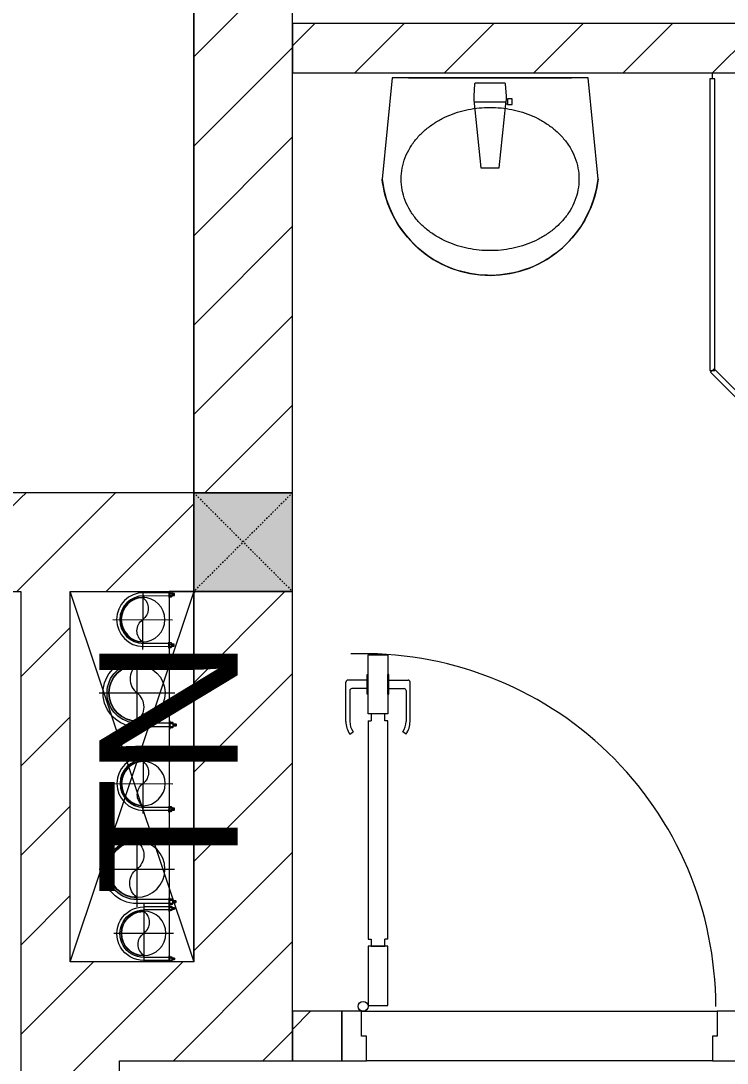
# Model space of a CAD drawing. Header units: millimetres. Extents: x 962 to 241049, y -15958 to 84407.
# Drawn here: x 181682 to 183112, y 20332 to 22442 of the extents above; entities that cross this region are included whole.
import ezdxf

# ---------------------------------------------------------------- set-up
doc = ezdxf.new("R2010")
doc.units = ezdxf.units.MM
doc.linetypes.add('Dash', pattern=[6, 3, -3])
doc.linetypes.add('IMPORT-CENTER _3_', pattern=[10.16, 6.35, -1.27, 1.27, -1.27])
for name, color, linetype, lineweight in [('0-1', 7, 'Continuous', 5), ('0-2', 250, 'Continuous', 9), ('A-DETL-GENF-1', 9, 'Continuous', 9), ('A-DOOR-1', 254, 'Continuous', 9), ('A-DOOR-2', 9, 'Continuous', 9), ('A-FLOR', 192, 'Continuous', 9), ('A-FLOR-2', 9, 'Continuous', 9), ('A-GLAZ-CURT-1', 254, 'Continuous', 9), ('A-GLAZ-CURT-2', 9, 'Continuous', 9), ('A-WALL', 113, 'Continuous', 9), ('A-WALL-1', 253, 'Continuous', 18), ('A-WALL-2', 9, 'Continuous', 9), ('A-WALL-3', 113, 'Continuous', 18), ('A-WALL-PATT-1', 10, 'Continuous', 9), ('A-WALL-PATT-2', 111, 'Continuous', 9), ('G-ANNO-TEXT-1', 7, 'Continuous', 9), ('G-IMPT', 8, 'Continuous', 9), ('G-IMPT-2', 8, 'IMPORT-CENTER _3_', 9), ('M-EQPM', 50, 'Continuous', 9), ('P-SANR-FIXT-1', 254, 'Continuous', 9), ('S-COLS', 52, 'Continuous', 9), ('S-COLS-1', 52, 'Continuous', 5), ('S-COLS-6', 52, 'Continuous', 18), ('S-COLS-7', 52, 'Dash', 9), ('S-COLS-HDLN', 52, 'Dash', 9)]:
    doc.layers.add(name, color=color, linetype=linetype, lineweight=lineweight)
doc.styles.add('Arial_10', font='arial_0.ttf', dxfattribs={"height": 280})
pattern_1 = [(45, (0, 0), (-90.50967, 90.50967), [])]
pattern_2 = [(45, (63179.03, 0), (-90.50967, 90.50967), [])]

# ---------------------------------------------------------------- blocks, each defined once
blk = doc.blocks.new('DOOR_CW_01 CANH MO-PANEL KINH - DIG_02-800x2200-CỬA NHÔM KÍNH-400864-TKCS_MB TẦNG 1')
at = {"layer": 'A-DETL-GENF-1'}
for p, q in [((-347, 772), (-307, 772)), ((-347, 652), (-347, 772)), ((-307, 772), (-307, 652)), ((-349, 720.5), (-388, 720.5)), ((-349, 731.8), (-347, 731.8)), ((-349, 692.2), (-349, 731.8)), ((-347, 692.2), (-347, 731.8)), ((-307, 692.2), (-307, 731.8)), ((-305, 731.8), (-307, 731.8)), ((-305, 692.2), (-305, 731.8)), ((-305, 720.5), (-266, 720.5)), ((-392, 637), (-392, 716.5)), ((-384, 699.5), (-384, 637)), ((-349, 703.5), (-380, 703.5)), ((-305, 703.5), (-274, 703.5)), ((-270, 699.5), (-270, 637)), ((-262, 637), (-262, 716.5)), ((-347, 692.2), (-349, 692.2)), ((-307, 692.2), (-305, 692.2)), ((-307, 652), (-347, 652)), ((-347, 638), (-341, 638)), ((-347, 638), (-347, 196)), ((-313, 652), (-341, 652)), ((-341, 652), (-341, 638)), ((-313, 638), (-313, 652)), ((-307, 638), (-313, 638)), ((-307, 196), (-307, 638)), ((-383.9, 611.2), (-377.3, 615.8)), ((-270.1, 611.2), (-276.7, 615.8)), ((-347, 196), (-341, 196)), ((-341, 196), (-341, 182)), ((-307, 196), (-313, 196)), ((-313, 182), (-313, 196)), ((-307, 182), (-347, 182)), ((-347, 182), (-347, 62)), ((-341, 182), (-313, 182)), ((-307, 62), (-307, 182)), ((-347, 62), (-307, 62))]:
    blk.add_line(p, q, dxfattribs=at)
blk.add_circle((-357, 60), 10, dxfattribs=at)
for centre, radius, start, end in [((-357, 60), 714, 360, 92), ((-388, 716.5), 4, 90, 180), ((-266, 716.5), 4, 0, 90), ((-380, 699.5), 4, 90, 180), ((-274, 699.5), 4, 0, 90), ((-347, 637), 45, 180, 215), ((-347, 637), 37, 180, 215), ((-307, 637), 37, 325, 0), ((-307, 637), 45, 325, 0)]:
    blk.add_arc(centre, radius, start, end, dxfattribs=at)
at = {"layer": 'A-DOOR-2'}
for p, q in [((-360, 50), (-400, 50)), ((-400, 50), (-400, -50)), ((-360, 0), (-360, 50)), ((-357, 50), (-332, 50)), ((400, 50), (360, 50)), ((360, 50), (360, 0)), ((400, -50), (400, 50)), ((-350, 0), (-360, 0)), ((-350, -50), (-350, 0)), ((360, 0), (350, 0)), ((350, 0), (350, -50)), ((-400, -50), (-350, -50)), ((350, -50), (400, -50))]:
    blk.add_line(p, q, dxfattribs=at)
blk = doc.blocks.new('bonruatreo - Chậu rửa-348246-TKCS_MB TẦNG 1')
at = {"layer": 'P-SANR-FIXT-1'}
for p, q in [((-218.6, 205), (-198.4, 0)), ((198.4, 0), (218.6, 205)), ((-18.5, 182.5), (-32.2, 52.9)), ((18.5, 182.5), (-18.5, 182.5)), ((33, 45.4), (18.5, 182.5)), ((-35.6, 54.2), (-44.7, 54.2)), ((-44.7, 54.2), (-44.7, 42.8)), ((-44.7, 42.8), (-35.6, 42.8)), ((-35.6, 52.9), (-35.6, 54.2)), ((-32.2, 52.9), (-35.6, 52.9)), ((-35.6, 44.2), (-35.6, 52.9)), ((-35.6, 42.8), (-35.6, 44.2)), ((-35.6, 44.2), (-33.1, 44.2)), ((-32.2, 52.9), (-33.1, 44.2)), ((32.7, 48.5), (-32.7, 48.5)), ((-33, 37.3), (-31.4, 12.2)), ((31.4, 12.2), (33, 37.3)), ((-198.4, 0), (198.4, 0)), ((165, 0), (-165, 0)), ((-30.2, 11), (30.2, 11))]:
    blk.add_line(p, q, dxfattribs=at)
at = {"layer": 'P-SANR-FIXT-1', "flags": 128}
blk.add_lwpolyline([(-218.6, 205), (-217.4, 213.7), (-215.9, 222.4), (-214, 231), (-211.8, 239.5), (-209.3, 247.9), (-206.4, 256.2), (-203.2, 264.4), (-199.6, 272.5), (-195.8, 280.4), (-191.6, 288.1), (-187.1, 295.7), (-182.3, 303.1), (-177.3, 310.3), (-171.9, 317.3), (-166.3, 324.1), (-160.4, 330.6), (-154.2, 336.9), (-147.8, 342.9), (-141.2, 348.7), (-134.3, 354.2), (-127.3, 359.4), (-120, 364.4), (-112.5, 369), (-104.9, 373.4), (-97.1, 377.4), (-89.1, 381.2), (-81, 384.6), (-72.7, 387.6), (-64.4, 390.4), (-55.9, 392.8), (-47.3, 394.8), (-38.7, 396.6), (-30, 397.9), (-21.3, 399), (-12.5, 399.6), (-3.7, 400), (5.1, 399.9), (13.9, 399.6), (22.6, 398.8), (31.4, 397.8), (40.1, 396.3), (48.7, 394.5), (57.2, 392.4), (65.7, 390), (74, 387.2), (82.2, 384.1), (90.3, 380.6), (98.3, 376.8), (106.1, 372.7), (113.7, 368.3), (121.1, 363.6), (128.4, 358.7), (135.4, 353.4), (142.2, 347.8), (148.8, 342), (155.2, 335.9), (161.3, 329.6), (167.2, 323), (172.8, 316.2), (178.1, 309.2), (183.1, 302), (187.8, 294.6), (192.2, 287), (196.4, 279.2), (200.2, 271.3), (203.7, 263.2), (206.8, 255), (209.7, 246.6), (212.2, 238.2), (214.3, 229.7), (216.1, 221.1), (217.6, 212.4), (218.6, 205)], dxfattribs=at)
at = {"layer": 'P-SANR-FIXT-1'}
for centre, radius, start, end in [((0, 180), 220, 6.525, 173.475), ((5.5, 41.4), 38.7, 175.8543, 186.034), ((-5.5, 41.4), 38.7, 353.966, 6.034), ((-30.1, 12.3), 1.3, 183.5997, 268.7722), ((30.1, 12.3), 1.3, 271.2278, 356.4003)]:
    blk.add_arc(centre, radius, start, end, dxfattribs=at)
for points in [[(-180, 205), (-180, 212.4), (-178.6, 227.3), (-172.4, 248.8), (-162.5, 268.9), (-149.4, 287), (-133.8, 303), (-116.1, 316.6), (-96.9, 327.9), (-76.5, 336.8), (-55.2, 343.5), (-33.3, 347.9), (-11.2, 350.1), (11.1, 350.1), (33.3, 347.9), (55.2, 343.5), (76.5, 336.8), (96.9, 327.9), (116.1, 316.6), (133.8, 302.9), (149.5, 287), (162.5, 268.8), (172.4, 248.8), (178.6, 227.3), (180, 212.4), (180, 205)], [(180, 205), (180, 197.6), (178.6, 182.7), (172.4, 161.2), (162.5, 141.2), (149.5, 123), (133.8, 107.1), (116.1, 93.4), (96.9, 82.1), (76.5, 73.2), (55.2, 66.5), (33.3, 62.1), (11.1, 59.9), (-11.2, 59.9), (-33.3, 62.1), (-55.2, 66.5), (-76.5, 73.2), (-96.9, 82.1), (-116.1, 93.4), (-133.8, 107), (-149.4, 123), (-162.5, 141.1), (-172.4, 161.2), (-178.6, 182.7), (-180, 197.6), (-180, 205)]]:
    blk.add_open_spline(points, degree=3, dxfattribs=at)
blk = doc.blocks.new('System Panel - Glazed-850632-TKCS_MB TẦNG 1')
at = {"layer": 'A-GLAZ-CURT-2'}
for p, q in [((295.3, 5), (-295.3, 5)), ((-295.3, 5), (-295.3, -5)), ((295.3, -5), (295.3, 5)), ((-295.3, -5), (295.3, -5))]:
    blk.add_line(p, q, dxfattribs=at)
blk = doc.blocks.new('System Panel - Glazed-850633-TKCS_MB TẦNG 1')
at = {"layer": 'A-GLAZ-CURT-2'}
for p, q in [((316.6, 5), (-316.6, 5)), ((-316.6, 5), (-316.6, -5)), ((316.6, -5), (316.6, 5)), ((-316.6, -5), (316.6, -5))]:
    blk.add_line(p, q, dxfattribs=at)
blk = doc.blocks.new('NCV_TKTC_TANG 1_rvt-1-TKCS_MB TẦNG 1')
at = {"layer": 'A-WALL-PATT-1'}
h = blk.add_hatch(dxfattribs=at)
h.set_pattern_fill('FP_1', color=256, style=0, pattern_type=2)
h.set_pattern_definition(pattern_1)
h.paths.add_polyline_path([(122752.6, 22336.9), (122752.6, 22436.9), (120952.6, 22436.9), (120952.6, 22336.9), (122208.5, 22336.9)])
h.paths.add_polyline_path([(120852.6, 22336.9), (120852.6, 22436.9), (119052.6, 22436.9), (119052.6, 22336.9), (120596.4, 22336.9)])
h = blk.add_hatch(dxfattribs=at)
h.set_pattern_fill('FP_1', color=256, style=0, pattern_type=2)
h.set_pattern_definition(pattern_1)
h.paths.add_polyline_path([(120596.4, 20336.9), (120852.6, 20336.9), (120852.6, 20436.9), (119952.6, 20436.9), (119952.6, 20336.9)])
h.paths.add_polyline_path([(119052.6, 20336.9), (119152.6, 20336.9), (119152.6, 20436.9), (119052.6, 20436.9)])
at = {"layer": 'A-FLOR-2'}
for p, q in [((119902.6, 22325), (119902.6, 22336.9)), ((119902.6, 20336.9), (119202.6, 20336.9))]:
    blk.add_line(p, q, dxfattribs=at)
at = {"layer": 'A-WALL-1'}
for p, q in [((120852.6, 22436.9), (119052.6, 22436.9)), ((119052.6, 22436.9), (119052.6, 22336.9)), ((119052.6, 22336.9), (120852.6, 22336.9)), ((119152.6, 20436.9), (119052.6, 20436.9)), ((119052.6, 20436.9), (119052.6, 20336.9)), ((119152.6, 20336.9), (119152.6, 20436.9)), ((119052.6, 20336.9), (119152.6, 20336.9))]:
    blk.add_line(p, q, dxfattribs=at)
at = {"layer": 'A-WALL-2'}
for p, q in [((119192.6, 20436.9), (119912.6, 20436.9)), ((119902.6, 20336.9), (119202.6, 20336.9))]:
    blk.add_line(p, q, dxfattribs=at)
at = {"layer": 'A-DOOR-1'}
blk.add_blockref('DOOR_CW_01 CANH MO-PANEL KINH - DIG_02-800x2200-CỬA NHÔM KÍNH-400864-TKCS_MB TẦNG 1', (119552.6, 20386.9), dxfattribs=at)
at = {"layer": 'A-GLAZ-CURT-1'}
for name, p, rotation in [('System Panel - Glazed-850632-TKCS_MB TẦNG 1', (119902.6, 22029.6), 270.0000000000008), ('System Panel - Glazed-850633-TKCS_MB TẦNG 1', (120126.4, 21510.4), 315.0000000000011)]:
    blk.add_blockref(name, p, dxfattribs=dict(at, rotation=rotation))
at = {"layer": 'P-SANR-FIXT-1', "rotation": 180}
blk.add_blockref('bonruatreo - Chậu rửa-348246-TKCS_MB TẦNG 1', (119452.6, 22326.9), dxfattribs=at)
blk = doc.blocks.new('TKTC_XREF_251221_MB TANG 1 - TKTC_XREF_260130_MB TANG 1_dwg_CUM U_DN100-4202112-TKCS_MB TẦNG 1')
at = {"layer": 'G-IMPT'}
blk.add_hatch(color=256, dxfattribs=at).paths.add_polyline_path([(0, 61), (0, 57), (14.8, 55.1), (28.5, 49.4), (40.3, 40.3), (49.4, 28.5), (55.1, 14.8), (57, 0), (55.1, -14.8), (49.4, -28.5), (40.3, -40.3), (28.5, -49.4), (14.8, -55.1), (0, -57), (0, -61), (15.8, -58.9), (30.5, -52.8), (43.1, -43.1), (52.8, -30.5), (59.7, -9.6), (61, 0), (58.9, 15.8), (52.8, 30.5), (43.1, 43.1), (30.5, 52.8), (15.8, 58.9)])
for p, q in [((-79.1, 66.6), (-79.1, 63.4)), ((-76.6, 66.6), (-76.6, 63.4)), ((-74.6, 66.6), (-74.6, 63.4)), ((-72.7, 69.3), (-72.7, 60.7)), ((-66.9, 67.9), (-71.7, 67.9)), ((-66.9, 62.1), (-71.7, 62.1)), ((-65, 69), (0, 69)), ((-79.1, -63.4), (-79.1, -66.6)), ((-76.6, -63.4), (-76.6, -66.6)), ((-74.6, -63.4), (-74.6, -66.6)), ((-72.7, -60.7), (-72.7, -69.3)), ((-66.9, -62.1), (-71.7, -62.1)), ((-66.9, -67.9), (-71.7, -67.9)), ((-65, -69), (0, -69))]:
    blk.add_line(p, q, dxfattribs=at)
at = {"layer": 'G-IMPT', "flags": 128}
for points in [[(-72.7, 67.6), (-78.1, 67.6), (-78.1, 62.4), (-72.7, 62.4)], [(-71.7, 59.2), (-66.9, 59.2), (-66.9, 70.8), (-71.7, 70.8)], [(-66.9, 70.8), (-66.9, 72.7), (-65, 72.7), (-65, 57.3), (-66.9, 57.3), (-66.9, 59.2)], [(-65, 61), (0, 61), (0, 57)], [(-72.7, -62.4), (-78.1, -62.4), (-78.1, -67.6), (-72.7, -67.6)], [(-71.7, -70.8), (-66.9, -70.8), (-66.9, -59.2), (-71.7, -59.2)], [(-66.9, -59.2), (-66.9, -57.3), (-65, -57.3), (-65, -72.7), (-66.9, -72.7), (-66.9, -70.8)], [(-65, -61), (0, -61), (0, -57)]]:
    blk.add_lwpolyline(points, dxfattribs=at)
at = {"layer": 'G-IMPT'}
for centre, radius, start, end in [((-78.1, 66.6), 0.96, 90, 180), ((-78.1, 63.4), 0.96, 180, 270), ((-71.1, 69.3), 1.56, 112.6199, 247.3801), ((-67.9, 65), 4.8, 143.1301, 216.8699), ((-71.1, 60.7), 1.56, 112.6199, 247.3801), ((0, 0), 69, 270, 90), ((0, 0), 61, 270, 90), ((0, 0), 57, 270, 90), ((-78.1, -63.4), 0.96, 90, 180), ((-78.1, -66.6), 0.96, 180, 270), ((-71.1, -60.7), 1.56, 112.6199, 247.3801), ((-67.9, -65), 4.8, 143.1301, 216.8699), ((-71.1, -69.3), 1.56, 112.6199, 247.3801)]:
    blk.add_arc(centre, radius, start, end, dxfattribs=at)
blk = doc.blocks.new('TKTC_XREF_251221_MB TANG 1 - TKTC_XREF_260130_MB TANG 1_dwg_$cc-V136-TKCS_MB TẦNG 1')
at = {"layer": 'G-IMPT'}
blk.add_circle((0, 0), 0.5, dxfattribs=at)
for centre, radius, start, end in [((0, 0), 0.5, 90, 270), ((0.188, 0.25), 0.313, 126.8699, 233.1301), ((-0.188, -0.25), 0.313, 306.8699, 53.1301)]:
    blk.add_arc(centre, radius, start, end, dxfattribs=at)
at = {"layer": 'G-IMPT-2'}
for p, q in [((0, -0.634), (0, 0.673)), ((-0.673, 0), (0.673, 0))]:
    blk.add_line(p, q, dxfattribs=at)
blk = doc.blocks.new('TKTC_XREF_251221_MB TANG 1 - TKTC_XREF_260130_MB TANG 1_dwg_$cc-4202114-TKCS_MB TẦNG 1')
at = {"layer": 'G-IMPT'}
blk.add_circle((0, 0), 0.5, dxfattribs=at)
for centre, radius, start, end in [((0, 0), 0.5, 90, 270), ((0.188, 0.25), 0.313, 126.8699, 233.1301), ((-0.188, -0.25), 0.313, 306.8699, 53.1301)]:
    blk.add_arc(centre, radius, start, end, dxfattribs=at)
at = {"layer": 'G-IMPT-2'}
for p, q in [((0, -0.673), (0, 0.673)), ((-0.673, 0), (0.673, 0))]:
    blk.add_line(p, q, dxfattribs=at)
blk = doc.blocks.new('TKTC_XREF_251221_MB TANG 1 - TKTC_XREF_260130_MB TANG 1_dwg_CUM U_DN100-4202115-TKCS_MB TẦNG 1')
at = {"layer": 'G-IMPT'}
blk.add_hatch(color=256, dxfattribs=at).paths.add_polyline_path([(0, -61), (0, -57), (14.8, -55.1), (28.5, -49.4), (40.3, -40.3), (49.4, -28.5), (55.1, -14.8), (57, 0), (55.1, 14.8), (49.4, 28.5), (40.3, 40.3), (28.5, 49.4), (14.8, 55.1), (0, 57), (0, 61), (15.8, 58.9), (30.5, 52.8), (43.1, 43.1), (52.8, 30.5), (58.9, 15.8), (61, 0), (58.9, -15.8), (52.8, -30.5), (43.1, -43.1), (30.5, -52.8), (15.8, -58.9)])
for p, q in [((-79.1, 66.6), (-79.1, 63.4)), ((-76.6, 66.6), (-76.6, 63.4)), ((-74.6, 66.6), (-74.6, 63.4)), ((-72.7, 69.3), (-72.7, 60.7)), ((-66.9, 67.9), (-71.7, 67.9)), ((-65, 69), (0, 69)), ((-66.9, 62.1), (-71.7, 62.1)), ((-79.1, -63.4), (-79.1, -66.6)), ((-76.6, -63.4), (-76.6, -66.6)), ((-74.6, -63.4), (-74.6, -66.6)), ((-72.7, -60.7), (-72.7, -69.3)), ((-66.9, -62.1), (-71.7, -62.1)), ((-66.9, -67.9), (-71.7, -67.9)), ((-65, -69), (0, -69))]:
    blk.add_line(p, q, dxfattribs=at)
at = {"layer": 'G-IMPT', "flags": 128}
for points in [[(-72.7, 67.6), (-78.1, 67.6), (-78.1, 62.4), (-72.7, 62.4)], [(-71.7, 59.2), (-66.9, 59.2), (-66.9, 70.8), (-71.7, 70.8)], [(-66.9, 70.8), (-66.9, 72.7), (-65, 72.7), (-65, 57.3), (-66.9, 57.3), (-66.9, 59.2)], [(-65, 61), (0, 61), (0, 57)], [(-72.7, -62.4), (-78.1, -62.4), (-78.1, -67.6), (-72.7, -67.6)], [(-71.7, -70.8), (-66.9, -70.8), (-66.9, -59.2), (-71.7, -59.2)], [(-66.9, -59.2), (-66.9, -57.3), (-65, -57.3), (-65, -72.7), (-66.9, -72.7), (-66.9, -70.8)], [(-65, -61), (0, -61), (0, -57)]]:
    blk.add_lwpolyline(points, dxfattribs=at)
at = {"layer": 'G-IMPT'}
for centre, radius, start, end in [((-78.1, 66.6), 0.96, 90, 180), ((-71.1, 69.3), 1.56, 112.6199, 247.3801), ((-67.9, 65), 4.8, 143.1301, 216.8699), ((0, 0), 69, 270, 90), ((-78.1, 63.4), 0.96, 180, 270), ((-71.1, 60.7), 1.56, 112.6199, 247.3801), ((0, 0), 61, 270, 90), ((0, 0), 57, 270, 90), ((-78.1, -63.4), 0.96, 90, 180), ((-71.1, -60.7), 1.56, 112.6199, 247.3801), ((-67.9, -65), 4.8, 143.1301, 216.8699), ((-78.1, -66.6), 0.96, 180, 270), ((-71.1, -69.3), 1.56, 112.6199, 247.3801)]:
    blk.add_arc(centre, radius, start, end, dxfattribs=at)
blk = doc.blocks.new('TKTC_XREF_251221_MB TANG 1 - TKTC_XREF_260130_MB TANG 1_dwg_$cc-V131-TKCS_MB TẦNG 1')
at = {"layer": 'G-IMPT'}
blk.add_circle((0, 0), 0.5, dxfattribs=at)
for centre, radius, start, end in [((0, 0), 0.5, 90, 270), ((0.188, 0.25), 0.313, 126.8699, 233.1301), ((-0.188, -0.25), 0.313, 306.8699, 53.1301)]:
    blk.add_arc(centre, radius, start, end, dxfattribs=at)
at = {"layer": 'G-IMPT-2'}
for p, q in [((0, -0.673), (0, 0.673)), ((-0.673, 0), (0.673, 0))]:
    blk.add_line(p, q, dxfattribs=at)
blk = doc.blocks.new('TKTC_XREF_251221_MB TANG 1 - TKTC_XREF_260130_MB TANG 1_dwg_$cc-4202116-TKCS_MB TẦNG 1')
at = {"layer": 'G-IMPT'}
blk.add_circle((0, 0), 0.5, dxfattribs=at)
for centre, radius, start, end in [((0, 0), 0.5, 90, 270), ((0.188, 0.25), 0.313, 126.8699, 233.1301), ((-0.188, -0.25), 0.313, 306.8699, 53.1301)]:
    blk.add_arc(centre, radius, start, end, dxfattribs=at)
at = {"layer": 'G-IMPT-2'}
for p, q in [((0, -0.673), (0, 0.673)), ((-0.673, 0), (0.673, 0))]:
    blk.add_line(p, q, dxfattribs=at)
blk = doc.blocks.new('TKTC_XREF_251221_MB TANG 1 - TKTC_XREF_260130_MB TANG 1_dwg_CUM U_DN100-V137-TKCS_MB TẦNG 1')
at = {"layer": 'G-IMPT'}
blk.add_hatch(color=256, dxfattribs=at).paths.add_polyline_path([(0, -61), (0, -57), (14.8, -55.1), (28.5, -49.4), (40.3, -40.3), (49.4, -28.5), (55.1, -14.8), (57, 0), (55.1, 14.8), (49.4, 28.5), (40.3, 40.3), (28.5, 49.4), (14.8, 55.1), (0, 57), (0, 61), (15.8, 58.9), (30.5, 52.8), (43.1, 43.1), (52.8, 30.5), (58.9, 15.8), (61, 0), (58.9, -15.8), (52.8, -30.5), (43.1, -43.1), (30.5, -52.8), (15.8, -58.9)])
for p, q in [((-79.1, 66.6), (-79.1, 63.4)), ((-76.6, 66.6), (-76.6, 63.4)), ((-74.6, 66.6), (-74.6, 63.4)), ((-72.7, 69.3), (-72.7, 60.7)), ((-66.9, 67.9), (-71.7, 67.9)), ((-66.9, 62.1), (-71.7, 62.1)), ((-65, 69), (0, 69)), ((-79.1, -63.4), (-79.1, -66.6)), ((-76.6, -63.4), (-76.6, -66.6)), ((-74.6, -63.4), (-74.6, -66.6)), ((-72.7, -60.7), (-72.7, -69.3)), ((-66.9, -62.1), (-71.7, -62.1)), ((-66.9, -67.9), (-71.7, -67.9)), ((-66.9, -72.7), (-66.9, -70.8)), ((-65, -69), (0, -69))]:
    blk.add_line(p, q, dxfattribs=at)
at = {"layer": 'G-IMPT', "flags": 128}
for points in [[(-72.7, 67.6), (-78.1, 67.6), (-78.1, 62.4), (-72.7, 62.4)], [(-71.7, 59.2), (-66.9, 59.2), (-66.9, 70.8), (-71.7, 70.8)], [(-66.9, 70.8), (-66.9, 72.7), (-65, 72.7), (-65, 57.3), (-66.9, 57.3), (-66.9, 59.2)], [(-65, 61), (0, 61), (0, 57)], [(-72.7, -62.4), (-78.1, -62.4), (-78.1, -67.6), (-72.7, -67.6)], [(-71.7, -70.8), (-66.9, -70.8), (-66.9, -59.2), (-71.7, -59.2)], [(-66.9, -59.2), (-66.9, -57.3), (-65, -57.3), (-65, -72.6)], [(-65, -61), (0, -61), (0, -57)]]:
    blk.add_lwpolyline(points, dxfattribs=at)
at = {"layer": 'G-IMPT'}
for centre, radius, start, end in [((-78.1, 66.6), 0.96, 90, 180), ((-78.1, 63.4), 0.96, 180, 270), ((-71.1, 69.3), 1.56, 112.6199, 247.3801), ((-67.9, 65), 4.8, 143.1301, 216.8699), ((-71.1, 60.7), 1.56, 112.6199, 247.3801), ((0, 0), 69, 270, 90), ((0, 0), 61, 270, 90), ((0, 0), 57, 270, 90), ((-78.1, -63.4), 0.96, 90, 180), ((-78.1, -66.6), 0.96, 180, 270), ((-71.1, -60.7), 1.56, 112.6199, 247.3801), ((-67.9, -65), 4.8, 143.1301, 216.8699), ((-71.1, -69.3), 1.56, 112.6199, 247.3801)]:
    blk.add_arc(centre, radius, start, end, dxfattribs=at)
blk = doc.blocks.new('TKTC_XREF_251221_MB TANG 1 - TKTC_XREF_260130_MB TANG 1_dwg_$cc-V138-TKCS_MB TẦNG 1')
at = {"layer": 'G-IMPT'}
blk.add_circle((0, 0), 0.5, dxfattribs=at)
for centre, radius, start, end in [((0, 0), 0.5, 90, 270), ((0.188, 0.25), 0.313, 126.8699, 233.1301), ((-0.188, -0.25), 0.313, 306.8699, 53.1301)]:
    blk.add_arc(centre, radius, start, end, dxfattribs=at)
at = {"layer": 'G-IMPT-2'}
for p, q in [((0, -0.673), (0, 0.645)), ((-0.673, 0), (0.673, 0))]:
    blk.add_line(p, q, dxfattribs=at)
blk = doc.blocks.new('TKTC_XREF_251221_MB TANG 1 - TKTC_XREF_260130_MB TANG 1_dwg-4202109-TKCS_MB TẦNG 1')
at = {"layer": 'G-IMPT'}
blk.add_line((-84299.2, -380809.9), (-84299.2, -380059.8), dxfattribs=at)
at = {"layer": 'G-IMPT', "flags": 128}
blk.add_lwpolyline([(-84299.2, -380059.8), (-84349, -380059.8), (-84349, -380809.7)], dxfattribs=at)
at = {"extrusion": (0, 0, -1)}
for name, p, xscale, yscale, zscale, rotation in [('TKTC_XREF_251221_MB TANG 1 - TKTC_XREF_260130_MB TANG 1_dwg_$cc-V136-TKCS_MB TẦNG 1', (84402.6, -380116.8), 90.00000000005107, 90.00000000005107, -90.00000000005109, 180.3740267799373), ('TKTC_XREF_251221_MB TANG 1 - TKTC_XREF_260130_MB TANG 1_dwg_CUM U_DN100-4202115-TKCS_MB TẦNG 1', (84413.8, -380265.2), 0.9974999999999965, 0.9974999999999965, -0.9974999999999965, 0.0009913385626578414), ('TKTC_XREF_251221_MB TANG 1 - TKTC_XREF_260130_MB TANG 1_dwg_$cc-4202116-TKCS_MB TẦNG 1', (84402, -380448.6), 90.00000000005107, 90.00000000005107, -90.00000000005109, 180.3740267799373), ('TKTC_XREF_251221_MB TANG 1 - TKTC_XREF_260130_MB TANG 1_dwg_$cc-V131-TKCS_MB TẦNG 1', (84414.3, -380621.9), 113.7150000000091, 113.7150000000091, -113.7150000000091, 179.9990086636432), ('TKTC_XREF_251221_MB TANG 1 - TKTC_XREF_260130_MB TANG 1_dwg_CUM U_DN100-4202115-TKCS_MB TẦNG 1', (84414.3, -380622.8), 0.9975000000000005, 0.9975000000000005, -0.9975000000000005, 0.000991338195008684), ('TKTC_XREF_251221_MB TANG 1 - TKTC_XREF_260130_MB TANG 1_dwg_$cc-V138-TKCS_MB TẦNG 1', (84400.4, -380751.8), 89.77500000000572, 89.77500000000572, -89.77500000000572, 180.0009685526747), ('TKTC_XREF_251221_MB TANG 1 - TKTC_XREF_260130_MB TANG 1_dwg_CUM U_DN100-V137-TKCS_MB TẦNG 1', (84400.4, -380752.5), 0.7875000000000006, 0.7875000000000006, -0.7875000000000006, 0.002951227274326912)]:
    blk.add_blockref(name, p, dxfattribs=dict(at, xscale=xscale, yscale=yscale, zscale=zscale, rotation=rotation))
for name, p, xscale, yscale, zscale, rotation in [('TKTC_XREF_251221_MB TANG 1 - TKTC_XREF_260130_MB TANG 1_dwg_CUM U_DN100-4202112-TKCS_MB TẦNG 1', (-84400.7, -380116.8), 0.7894736842105242, 0.7894736842105242, 0.7894736842105242, 179.6259732184666), ('TKTC_XREF_251221_MB TANG 1 - TKTC_XREF_260130_MB TANG 1_dwg_$cc-4202114-TKCS_MB TẦNG 1', (-84413.8, -380265.2), 113.7150000000092, 113.7150000000092, 113.7150000000092, 359.9990086636432), ('TKTC_XREF_251221_MB TANG 1 - TKTC_XREF_260130_MB TANG 1_dwg_CUM U_DN100-4202112-TKCS_MB TẦNG 1', (-84400.1, -380448.6), 0.7894736842105242, 0.7894736842105242, 0.7894736842105242, 179.6259732184666)]:
    blk.add_blockref(name, p, dxfattribs=dict(xscale=xscale, yscale=yscale, zscale=zscale, rotation=rotation))
blk = doc.blocks.new('TKTC_XREF_251221_MB TANG 1 - TKTC_XREF_251221_MB TANG 1-2038492-TKCS_MB TẦNG 1')
blk.add_blockref('TKTC_XREF_251221_MB TANG 1 - TKTC_XREF_260130_MB TANG 1_dwg-4202109-TKCS_MB TẦNG 1', (169499.1, 384109.7))
blk = doc.blocks.new('G1_SOF - BO TRU - 200x200-3051103-TKCS_MB TẦNG 1')
at = {"layer": 'S-COLS-HDLN'}
for p, q in [((-100, -100), (100, 100)), ((100, -100), (-100, 100))]:
    blk.add_line(p, q, dxfattribs=at)

msp = doc.modelspace()

# ---------------------------------------------------------------- hatches: boundary and pattern name
at = {"layer": 'A-WALL-PATT-2'}
h = msp.add_hatch(dxfattribs=at)
h.set_pattern_fill('FP_1', color=256, style=0, pattern_type=2)
h.set_pattern_definition(pattern_2)
h.paths.add_polyline_path([(182231.6, 21486.9), (182231.6, 24197.4), (182031.6, 24197.4), (182031.6, 21486.9), (182163.4, 21486.9)])
h.paths.add_polyline_path([(182031.6, 25287.4), (182231.6, 25287.4), (182231.6, 25436.9), (182031.6, 25436.9)])
h = msp.add_hatch(dxfattribs=at)
h.set_pattern_fill('FP_1', color=256, style=0, pattern_type=2)
h.set_pattern_definition(pattern_2)
h.paths.add_polyline_path([(181331.5, 21286.9), (181681.6, 21286.9), (181681.6, 21486.9), (181331.5, 21486.9)])
h.paths.add_polyline_path([(179481.6, 21286.9), (180041.5, 21286.9), (180041.5, 21486.9), (179481.6, 21486.9)])
h = msp.add_hatch(dxfattribs=at)
h.set_pattern_fill('FP_1', color=256, style=0, pattern_type=2)
h.set_pattern_definition(pattern_2)
h.paths.add_polyline_path([(181781.6, 21286.9), (182031.6, 21286.9), (182031.6, 21486.9), (181681.6, 21486.9), (181681.6, 21286.9), (181760.4, 21286.9)])
h = msp.add_hatch(dxfattribs=at)
h.set_pattern_fill('FP_1', color=256, style=0, pattern_type=2)
h.set_pattern_definition(pattern_2)
h.paths.add_polyline_path([(181681.6, 20536.9), (181781.6, 20536.9), (181781.6, 21286.9), (181681.6, 21286.9), (181681.6, 20971.5)])
h = msp.add_hatch(dxfattribs=at)
h.set_pattern_fill('FP_1', color=256, style=0, pattern_type=2)
h.set_pattern_definition(pattern_2)
h.paths.add_polyline_path([(182163.4, 20536.9), (182231.6, 20536.9), (182231.6, 21286.9), (182031.6, 21286.9), (182031.6, 20536.9)])
h = msp.add_hatch(dxfattribs=at)
h.set_pattern_fill('FP_1', color=256, style=0, pattern_type=2)
h.set_pattern_definition(pattern_2)
h.paths.add_polyline_path([(181681.6, 20336.9), (182231.6, 20336.9), (182231.6, 20536.9), (181681.6, 20536.9), (181681.6, 20442.4)])
h = msp.add_hatch(dxfattribs=at)
h.set_pattern_fill('FP_1', color=256, style=0, pattern_type=2)
h.set_pattern_definition(pattern_2)
h.paths.add_polyline_path([(181881.6, 17436.9), (181881.6, 20336.9), (181681.6, 20336.9), (181681.6, 17436.9)])
at = {"layer": 'S-COLS-1'}
msp.add_hatch(color=256, dxfattribs=at).paths.add_polyline_path([(182031.6, 21286.9), (182231.6, 21286.9), (182231.6, 21486.9), (182031.6, 21486.9)])

# ---------------------------------------------------------------- linework, layer by layer
at = {"layer": '0-2'}
for p, q in [((182031.6, 20538.2), (181781.6, 21286.9)), ((181781.6, 20536.9), (182031.6, 21285.7))]:
    msp.add_line(p, q, dxfattribs=at)
at = {"layer": 'A-FLOR'}
msp.add_line((182031.5, 21486.9), (182031.5, 25436.9), dxfattribs=at)
at = {"layer": 'A-WALL'}
for p, q in [((182031.6, 21486.9), (182231.6, 21486.9)), ((182031.6, 21286.9), (182031.6, 21486.9)), ((182231.6, 21286.9), (182031.6, 21286.9))]:
    msp.add_line(p, q, dxfattribs=at)
at = {"layer": 'A-WALL-3'}
for p, q in [((182031.6, 24197.4), (182031.6, 21486.9)), ((182231.6, 21486.9), (182231.6, 24197.4)), ((182031.6, 21486.9), (181331.5, 21486.9)), ((181331.5, 21286.9), (181681.6, 21286.9)), ((181681.6, 21286.9), (181681.6, 17436.9)), ((181781.6, 21286.9), (182031.6, 21286.9)), ((181781.6, 20536.9), (181781.6, 21286.9)), ((182031.6, 21286.9), (182031.6, 20536.9)), ((182231.6, 20336.9), (182231.6, 21286.9)), ((182031.6, 20536.9), (181781.6, 20536.9)), ((181881.6, 17436.9), (181881.6, 20336.9)), ((181881.6, 20336.9), (182231.6, 20336.9))]:
    msp.add_line(p, q, dxfattribs=at)
at = {"layer": 'S-COLS'}
for p, q in [((182231.6, 21486.9), (182031.6, 21486.9)), ((182031.6, 21486.9), (182031.6, 21286.9)), ((182031.6, 21286.9), (182231.6, 21286.9))]:
    msp.add_line(p, q, dxfattribs=at)
at = {"layer": 'S-COLS-6'}
msp.add_line((182231.6, 21286.9), (182231.6, 21486.9), dxfattribs=at)

# ---------------------------------------------------------------- block references
at = {"layer": '0-1'}
msp.add_blockref('NCV_TKTC_TANG 1_rvt-1-TKCS_MB TẦNG 1', (63179, 0), dxfattribs=at)
at = {"layer": 'M-EQPM'}
msp.add_blockref('TKTC_XREF_251221_MB TANG 1 - TKTC_XREF_251221_MB TANG 1-2038492-TKCS_MB TẦNG 1', (96831.6, 17236.9), dxfattribs=at)
at = {"layer": 'S-COLS-7', "rotation": 180}
msp.add_blockref('G1_SOF - BO TRU - 200x200-3051103-TKCS_MB TẦNG 1', (182131.6, 21386.9), dxfattribs=at)

# ---------------------------------------------------------------- texts
at = {"layer": 'G-ANNO-TEXT-1', "insert": (181980.4, 20932.2), "char_height": 280, "width": 624, "attachment_point": 5, "rotation": 90, "line_spacing_factor": 0.936439, "style": 'Arial_10'}
msp.add_mtext('\\pt79.9988,160.0004,239.9992,320.0008,399.9996,480.0012,560,639.9988,720.0004,799.9992,880.0008,959.9996,1040.0012,1120,1199.9988,1280.0004,1359.9992,1440.0008,1519.9996,1600.0012,1680,1759.9988,1840.0004,1919.9992,2000.0008,2079.9996,2160.0012,2240,2319.9988,2400.0004,2479.9992,2560.0008;TN', dxfattribs=at)

doc.saveas('drawing.dxf')
